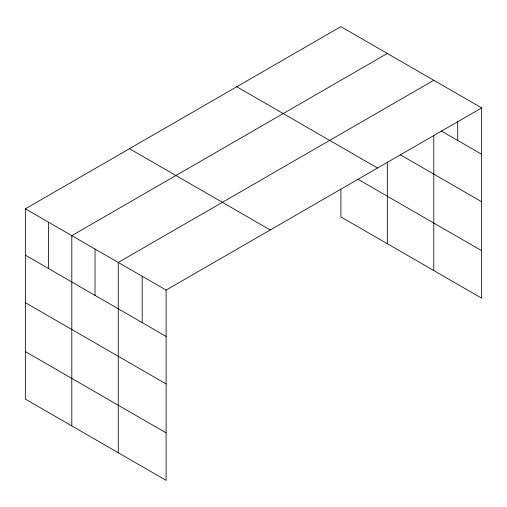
<?xml version="1.0" encoding="UTF-8"?>
<svg xmlns="http://www.w3.org/2000/svg" width="507" height="507" viewBox="0 0 507 507"><rect width="100%" height="100%" fill="white"/><g stroke="black" fill="none" stroke-linecap="round" stroke-linejoin="round"><path stroke-width="0.76" d="M481.65 107.909L166.112 290.086L166.112 480.357L25.35 399.091L25.35 208.814L340.888 26.643L481.65 107.909L481.65 298.186L340.888 216.914L340.888 189.212M387.342 53.457L71.804 235.635L71.804 425.912M433.789 80.277L118.251 262.455L118.251 452.726M441.312 130.971L481.65 154.261M400.321 154.8L481.65 201.754M236.763 86.76L377.525 168.026M357.967 179.282L481.65 250.686M129.475 148.697L270.237 229.969M25.35 208.814L166.112 290.086M25.35 255.16L166.112 336.433M25.35 302.66L166.112 383.926M25.35 351.592L166.112 432.864M457.72 121.591L457.72 140.445M433.789 135.337L433.789 270.554M387.342 162.303L387.342 243.734M142.182 276.271L142.182 322.617M95.024 249.045L95.024 295.391M48.577 222.224L48.577 268.571"/></g></svg>
